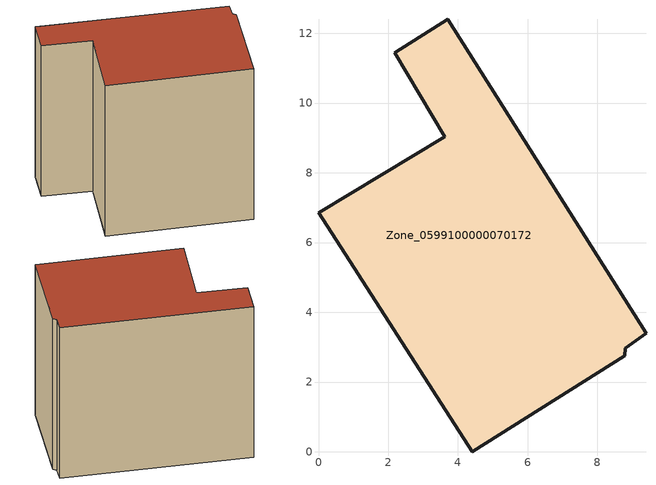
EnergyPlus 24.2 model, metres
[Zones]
Zone_0599100000070172
 floor ground (C_G): 9.39,3.39 8.79,2.97 8.79,2.75 4.4,0 0,6.86 3.63,9.04 2.18,11.45 3.71,12.4 z0
 wall outside (C_F): 9.39,3.39 3.71,12.4 2.18,11.45 3.63,9.04 0,6.86 4.4,0 8.79,2.75 8.79,2.97 9.39,3.39 z0:9.95
 roof outside (C_R): 8.79,2.97 9.39,3.39 3.71,12.4 2.18,11.45 3.63,9.04 0,6.86 4.4,0 8.79,2.75 z9.95
[BUILDING]
Pand.0599100000070172: North Axis=0; Terrain=City; Loads Convergence Tolerance Value=0.04; Temperature Convergence Tolerance Value=0.4; Solar Distribution=FullExterior; Maximum Number of Warmup Days=25; Minimum Number of Warmup Days=1
[Site:Location]
Rotterdam.The.Hague.AP_ZH_NLD Design_Conditions: Latitude=51.96; Longitude=4.45; Time Zone=1; Elevation=-4.5
[SITE:GROUNDTEMPERATURE:BUILDINGSURFACE]
18, 18, 18, 18, 18, 18, 18, 18, 18, 18, 18, 18
[MATERIAL] Thermal Absorptance=0.9; Solar Absorptance=0.7; Visible Absorptance=0.7
Name | Roughness | Thickness | Conductivity | Density | Specific Heat
G.TI.1946 | MediumSmooth | 0.15 | 1 | 540 | 1210
F.TI.1946 | Rough | 0.3 | 0.857143 | 1920 | 840
R.TI.1946 | MediumRough | 0.2 | 0.1 | 1500 | 1000
[CONSTRUCTION]
C_G: G.TI.1946
C_F: F.TI.1946
C_R: R.TI.1946
[ZONE]
Zone_0599100000070172: Type=1; Multiplier=1; Ceiling Height=Autocalculate; Volume=Autocalculate; Floor Area=autocalculate; Part of Total Floor Area=Yes
[ZONEINFILTRATION:DESIGNFLOWRATE]
Infil_Zone_0599100000070172: Zone or ZoneList or Space or SpaceList=Zone_0599100000070172; Schedule=AlwaysOn; Design Flow Rate Calculation Method=Flow/Area; Flow Rate per Floor Area=0.003; Constant Term Coefficient=1; Temperature Term Coefficient=0; Velocity Term Coefficient=0; Velocity Squared Term Coefficient=0
[HVACTEMPLATE:ZONE:IDEALLOADSAIRSYSTEM]
Zone_0599100000070172: Maximum Heating Supply Air Temperature=50; Minimum Cooling Supply Air Temperature=13; Maximum Heating Supply Air Humidity Ratio=0.0156; Minimum Cooling Supply Air Humidity Ratio=0.0077; Heating Limit=NoLimit; Cooling Limit=NoLimit; Dehumidification Control Type=ConstantSensibleHeatRatio; Cooling Sensible Heat Ratio=0.7; Dehumidification Setpoint=60; Humidification Control Type=None; Humidification Setpoint=30; Outdoor Air Method=None; Outdoor Air Flow Rate per Person=0.00944; Outdoor Air Flow Rate per Zone Floor Area=0; Outdoor Air Flow Rate per Zone=0; Demand Controlled Ventilation Type=None; Outdoor Air Economizer Type=NoEconomizer; Heat Recovery Type=None; Sensible Heat Recovery Effectiveness=0.7; Latent Heat Recovery Effectiveness=0.65
[ZONECONTROL:THERMOSTAT]
ThermostatControl_Zone_0599100000070172: Zone or ZoneList=Zone_0599100000070172; Control Type Schedule=DualSetpointControlType; Control 1=Thermostat_Zone_0599100000070172; Temperature Difference Between Cutout And Setpoint=0
[THERMOSTATSETPOINT:DUALSETPOINT]
Thermostat_Zone_0599100000070172: Heating Setpoint Temperature Schedule=HeatingSetpoint_Zone_0599100000070172; Cooling Setpoint Temperature Schedule=CoolingSetpoint_Zone_0599100000070172
[SCHEDULE:COMPACT]
HeatingSetpoint_Zone_0599100000070172: Through: 12/31, For: AllDays, Until: 24:00, 21
CoolingSetpoint_Zone_0599100000070172: Through: 12/31, For: AllDays, Until: 24:00, 24
DualSetpointControlType: Through: 12/31, For: AllDays, Until: 24:00, 4
AlwaysOn: Through: 12/31, For: AllDays, Until: 24:00, 1
